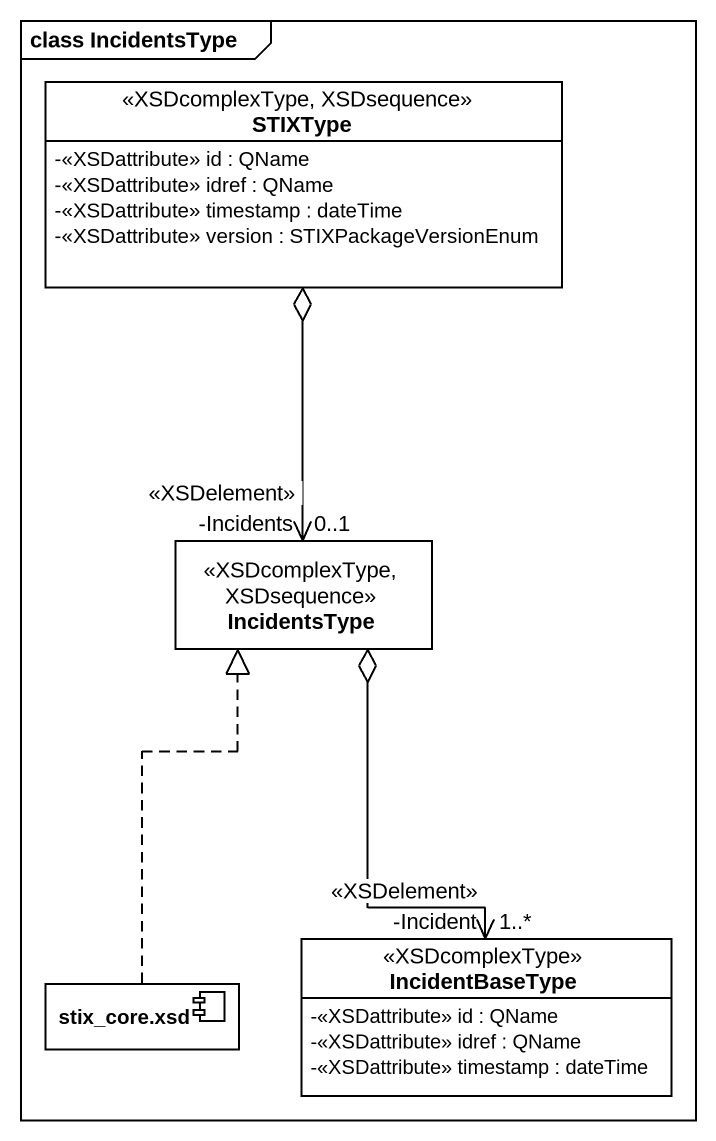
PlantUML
@startuml
mainframe class IncidentsType
allowmixing
hide circle
hide empty members
skinparam classAttributeIconSize 0
class STIXType <<XSDcomplexType, XSDsequence>> {
  -<<XSDattribute>> id : QName
  -<<XSDattribute>> idref : QName
  -<<XSDattribute>> timestamp : dateTime
  -<<XSDattribute>> version : STIXPackageVersionEnum
}
class IncidentsType <<XSDcomplexType, XSDsequence>>
component "stix_core.xsd" as stix_core_xsd
class IncidentBaseType <<XSDcomplexType>> {
  -<<XSDattribute>> id : QName
  -<<XSDattribute>> idref : QName
  -<<XSDattribute>> timestamp : dateTime
}
IncidentsType "-Incidents\n<<XSDelement>>\n0..1" <-up-o STIXType
stix_core_xsd .up.|> IncidentsType
IncidentBaseType "-Incident\n<<XSDelement>>\n1..*" <-up-o IncidentsType
@enduml
